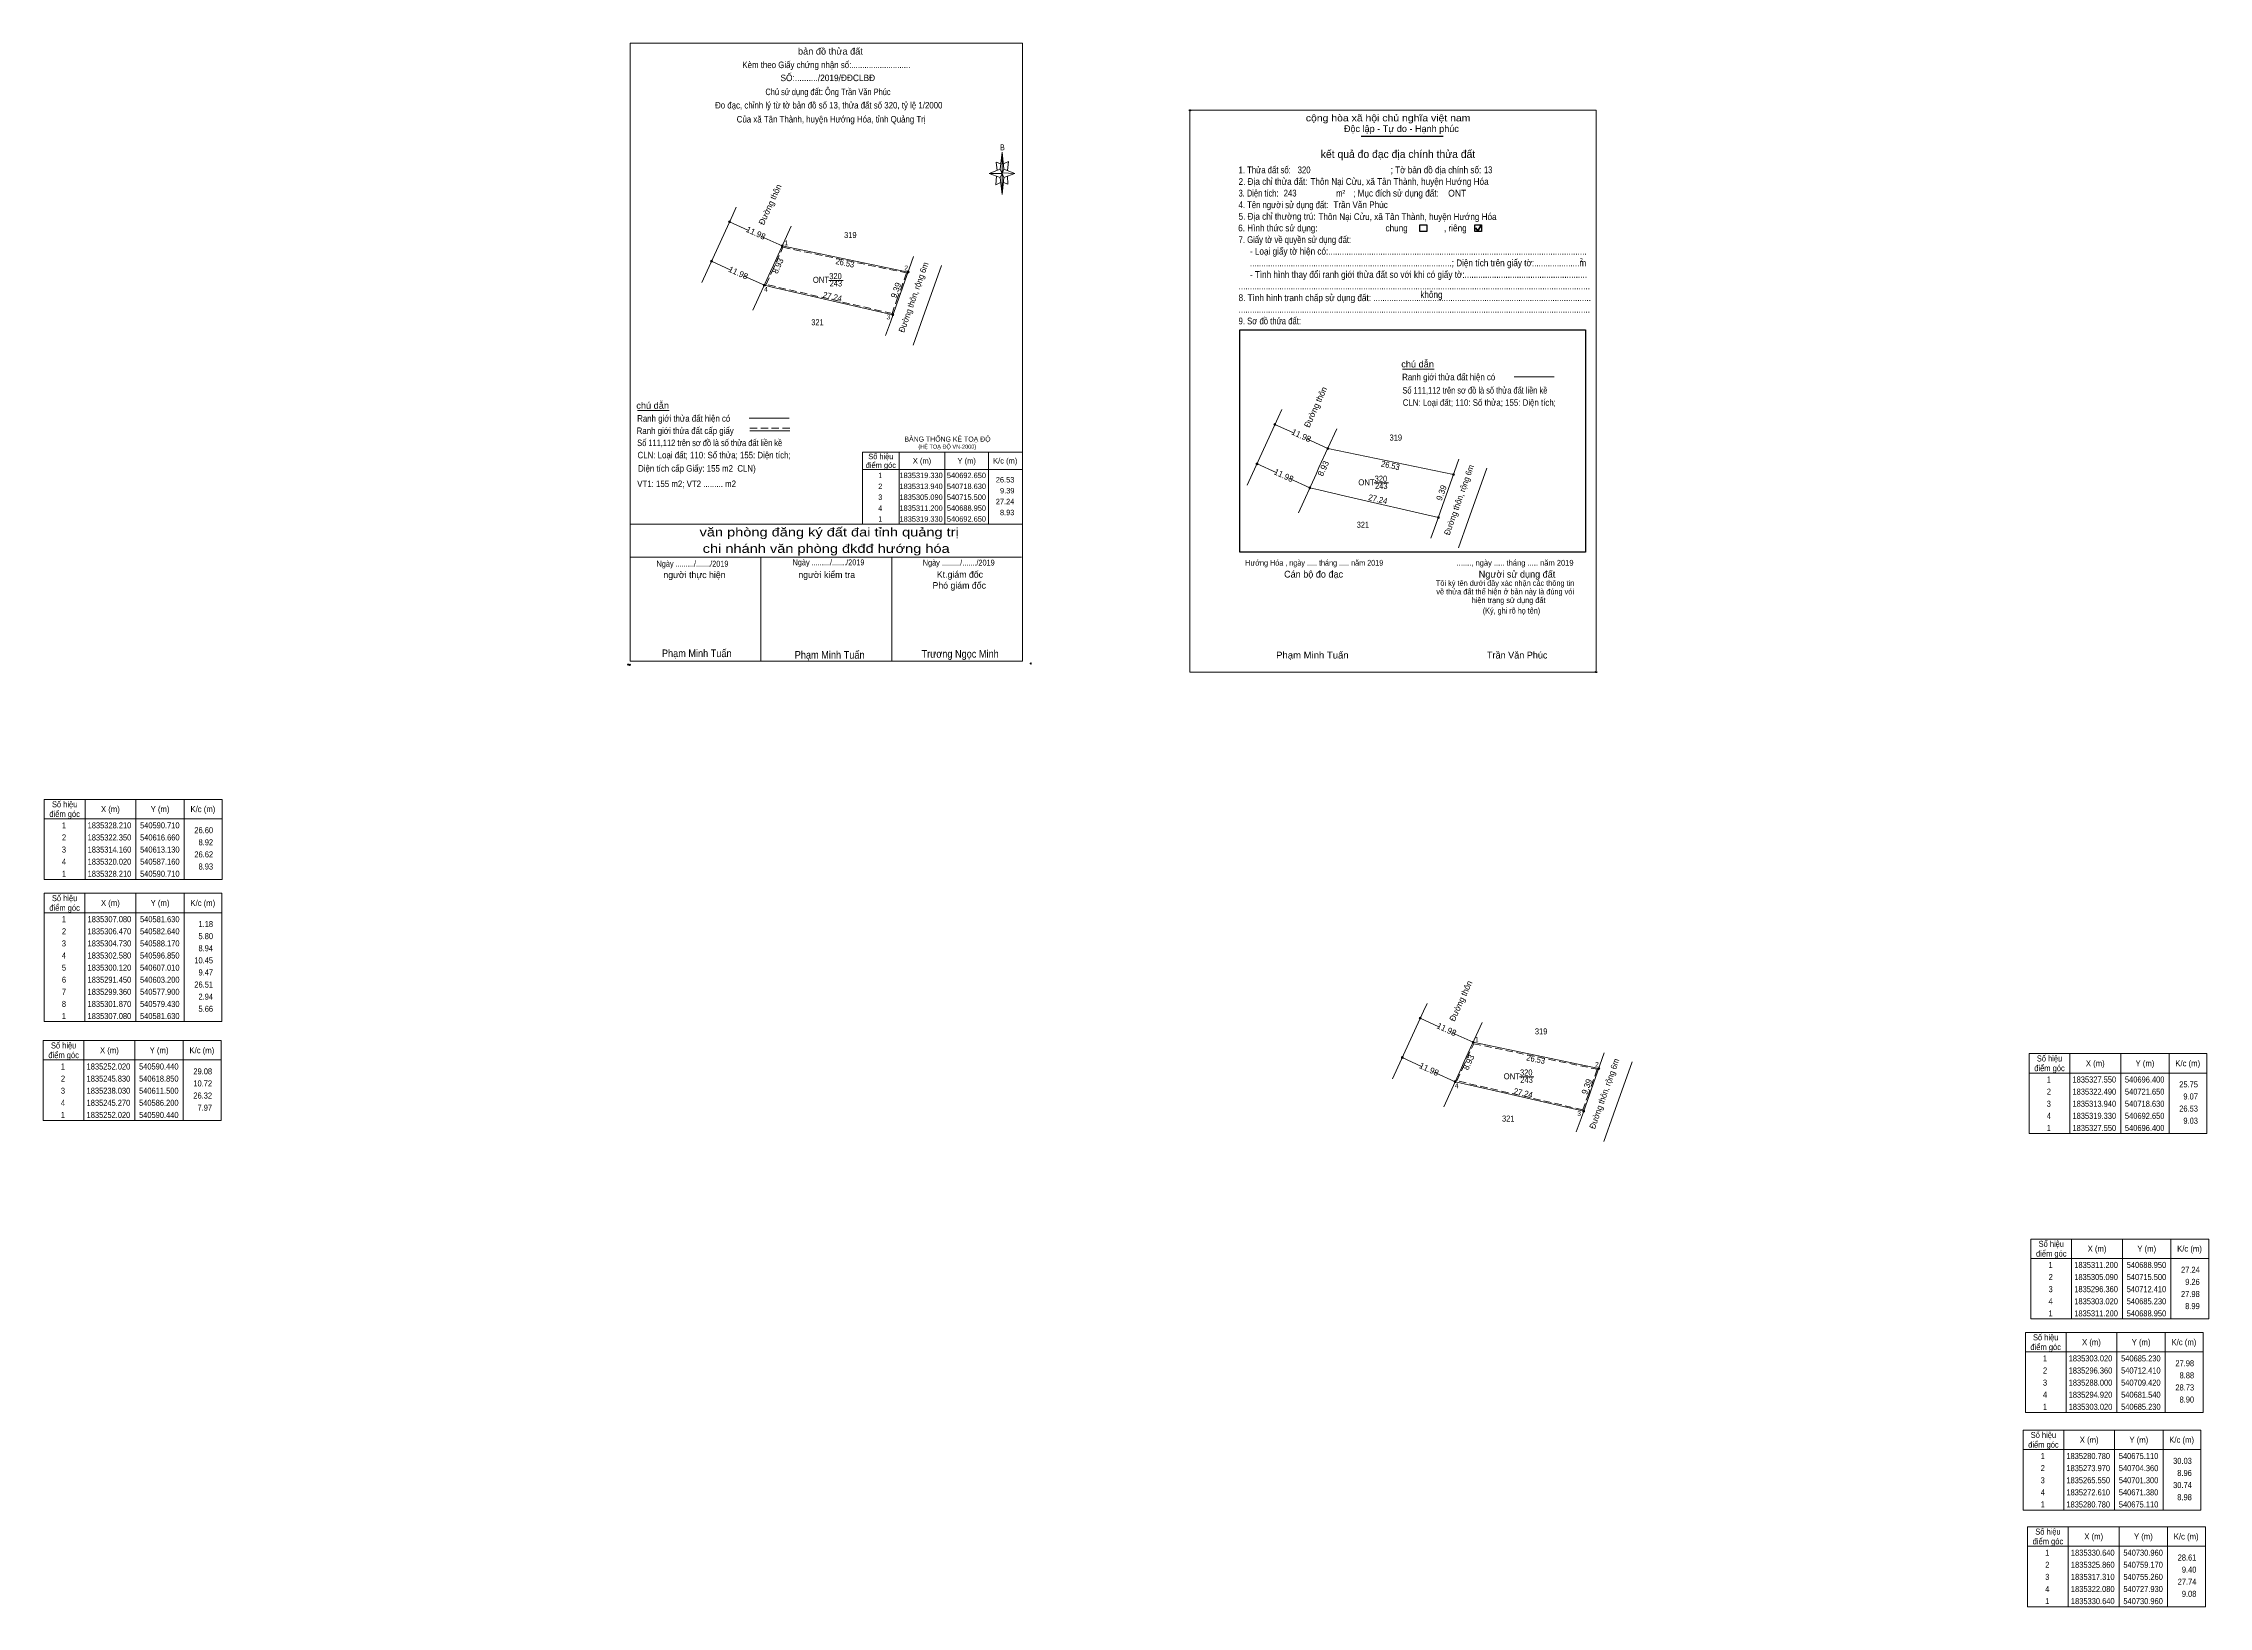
# Model space of a CAD drawing. Header units: metres. Extents: x 540397 to 540845, y 1835203 to 1835526.
import ezdxf
from ezdxf.enums import TextEntityAlignment as Align

# ---------------------------------------------------------------- set-up
doc = ezdxf.new("R2010")
doc.units = ezdxf.units.M
doc.header["$LTSCALE"] = 0.5
doc.header["$PDMODE"] = 32
doc.header["$PDSIZE"] = 0.25
doc.linetypes.add('MEDIUM_DASHED', pattern=[4.5, 3, -1.5])
for name, color, linetype, lineweight in [('1', 7, 'MEDIUM_DASHED', 13), ('10', 7, 'Continuous', 13), ('17', 7, 'Continuous', 13), ('5', 7, 'Continuous', 13), ('54', 7, 'Continuous', 13), ('6', 7, 'Continuous', 13), ('63', 7, 'Continuous', 13), ('7', 7, 'Continuous', 25)]:
    doc.layers.add(name, color=color, linetype=linetype, lineweight=lineweight)

msp = doc.modelspace()

# ---------------------------------------------------------------- hatches: boundary and pattern name
at = {"layer": '54'}
for points in [[(540539.3, 1835488.75, 1), (540538.9, 1835488.75, 1)], [(540535.6, 1835480.63, 1), (540535.2, 1835480.63, 1)], [(540550.2, 1835483.79, 1), (540549.8, 1835483.79, 1)], [(540576.18, 1835478.4, 1), (540575.78, 1835478.4, 1)], [(540546.5, 1835475.66, 1), (540546.1, 1835475.66, 1)], [(540573.05, 1835469.55, 1), (540572.65, 1835469.55, 1)], [(540651.94, 1835446.92, 1), (540651.54, 1835446.92, 1)], [(540662.84, 1835441.96, 1), (540662.44, 1835441.96, 1)], [(540648.24, 1835438.8, 1), (540647.84, 1835438.8, 1)], [(540688.82, 1835436.57, 1), (540688.42, 1835436.57, 1)], [(540659.14, 1835433.83, 1), (540658.74, 1835433.83, 1)], [(540685.69, 1835427.72, 1), (540685.29, 1835427.72, 1)], [(540681.95, 1835324.29, 1), (540681.55, 1835324.29, 1)], [(540678.25, 1835316.17, 1), (540677.85, 1835316.17, 1)], [(540692.85, 1835319.33, 1), (540692.45, 1835319.33, 1)], [(540689.15, 1835311.2, 1), (540688.75, 1835311.2, 1)], [(540718.83, 1835313.94, 1), (540718.43, 1835313.94, 1)], [(540715.7, 1835305.09, 1), (540715.3, 1835305.09, 1)]]:
    msp.add_hatch(color=256, dxfattribs=at).paths.add_polyline_path(points)
at = {"layer": '63'}
for points in [[(540550.2, 1835483.79, 1), (540549.8, 1835483.79, 1)], [(540576.18, 1835478.4, 1), (540575.78, 1835478.4, 1)], [(540546.5, 1835475.66, 1), (540546.1, 1835475.66, 1)], [(540573.05, 1835469.55, 1), (540572.65, 1835469.55, 1)], [(540662.84, 1835441.96, 1), (540662.44, 1835441.96, 1)], [(540688.82, 1835436.57, 1), (540688.42, 1835436.57, 1)], [(540659.14, 1835433.83, 1), (540658.74, 1835433.83, 1)], [(540685.69, 1835427.72, 1), (540685.29, 1835427.72, 1)], [(540692.85, 1835319.33, 1), (540692.45, 1835319.33, 1)], [(540689.15, 1835311.2, 1), (540688.75, 1835311.2, 1)], [(540718.83, 1835313.94, 1), (540718.43, 1835313.94, 1)], [(540715.7, 1835305.09, 1), (540715.3, 1835305.09, 1)]]:
    msp.add_hatch(color=256, dxfattribs=at).paths.add_polyline_path(points)

# ---------------------------------------------------------------- linework, layer by layer
at = {"layer": '1'}
for points in [[(540547.82, 1835478.4), (540550.14, 1835483.5), (540575.65, 1835478.21), (540573.89, 1835473.25)], [(540573.89, 1835473.25), (540572.69, 1835469.84), (540546.65, 1835475.84), (540547.82, 1835478.4)], [(540690.47, 1835313.94), (540692.79, 1835319.04), (540718.3, 1835313.75), (540716.54, 1835308.79)], [(540716.54, 1835308.79), (540715.34, 1835305.38), (540689.3, 1835311.38), (540690.47, 1835313.94)]]:
    msp.add_lwpolyline(points, dxfattribs=at)
at = {"layer": '10'}
for p, q in [((540533.39, 1835476.22), (540539.76, 1835490.19)), ((540539.76, 1835490.19), (540540.5, 1835491.81)), ((540551.86, 1835487.87), (540548.2, 1835479.83)), ((540550, 1835483.79), (540575.98, 1835478.4)), ((540577.11, 1835481.6), (540574.41, 1835473.97)), ((540547.6, 1835478.5), (540543.95, 1835470.49)), ((540548.2, 1835479.83), (540547.6, 1835478.5)), ((540579.02, 1835468.95), (540582.86, 1835479.74)), ((540546.3, 1835475.66), (540548.2, 1835475.23)), ((540548.2, 1835475.23), (540553.66, 1835473.97)), ((540553.66, 1835473.97), (540572.85, 1835469.55)), ((540574.13, 1835473.18), (540572.32, 1835468.06)), ((540574.41, 1835473.97), (540574.13, 1835473.18)), ((540572.32, 1835468.06), (540571.33, 1835465.27)), ((540577, 1835463.28), (540579.02, 1835468.95)), ((540652.4, 1835448.36), (540653.14, 1835449.98)), ((540646.03, 1835434.39), (540652.4, 1835448.36)), ((540664.5, 1835446.04), (540660.84, 1835438)), ((540662.64, 1835441.96), (540688.62, 1835436.57)), ((540660.24, 1835436.67), (540656.59, 1835428.66)), ((540660.84, 1835438), (540660.24, 1835436.67)), ((540689.75, 1835439.77), (540687.05, 1835432.14)), ((540691.66, 1835427.12), (540695.5, 1835437.91)), ((540658.94, 1835433.83), (540660.84, 1835433.4)), ((540660.84, 1835433.4), (540666.3, 1835432.14)), ((540666.3, 1835432.14), (540685.49, 1835427.72)), ((540684.96, 1835426.23), (540683.97, 1835423.44)), ((540689.64, 1835421.45), (540691.66, 1835427.12)), ((540676.04, 1835311.76), (540682.41, 1835325.73)), ((540682.41, 1835325.73), (540683.15, 1835327.35)), ((540694.51, 1835323.41), (540690.85, 1835315.37)), ((540690.85, 1835315.37), (540690.25, 1835314.04)), ((540692.65, 1835319.33), (540718.63, 1835313.94)), ((540719.76, 1835317.14), (540717.06, 1835309.51)), ((540690.25, 1835314.04), (540686.6, 1835306.03)), ((540688.95, 1835311.2), (540690.85, 1835310.77)), ((540721.67, 1835304.49), (540725.51, 1835315.28)), ((540690.85, 1835310.77), (540696.31, 1835309.51)), ((540696.31, 1835309.51), (540715.5, 1835305.09)), ((540716.78, 1835308.72), (540714.97, 1835303.6)), ((540717.06, 1835309.51), (540716.78, 1835308.72)), ((540714.97, 1835303.6), (540713.98, 1835300.81)), ((540719.65, 1835298.82), (540721.67, 1835304.49))]:
    msp.add_line(p, q, dxfattribs=at)
msp.add_lwpolyline([(540687.05, 1835432.14), (540686.77, 1835431.35), (540684.96, 1835426.23)], dxfattribs=at)
at = {"layer": '17'}
for p, q in [((540678.11, 1835458.33), (540684.63, 1835458.33)), ((540520.14, 1835449.78), (540526.66, 1835449.78))]:
    msp.add_line(p, q, dxfattribs=at)
at = {"layer": '5'}
for p, q in [((540594.98, 1835497.95), (540592.73, 1835498.76)), ((540594.98, 1835499.66), (540595.43, 1835503.17)), ((540595.79, 1835499.66), (540598.04, 1835498.76)), ((540595.79, 1835497.95), (540595.43, 1835494.44)), ((540596.6, 1835496.51), (540595.7, 1835496.87)), ((540596.51, 1835498.22), (540596.6, 1835496.51)), ((540518.6, 1835426.36), (540599.6, 1835426.36)), ((540518.6, 1835419.52), (540599.42, 1835419.52)), ((540518.6, 1835419.52), (540599.42, 1835419.52)), ((540518.6, 1835419.52), (540599.42, 1835419.52)), ((540545.6, 1835398.01), (540545.6, 1835419.52)), ((540572.6, 1835398.01), (540572.6, 1835419.52))]:
    msp.add_line(p, q, dxfattribs=at)
for points in [[(540518.6, 1835525.63), (540599.6, 1835525.63), (540599.6, 1835398.01), (540518.6, 1835398.01)], [(540595.43, 1835498.76), (540592.73, 1835498.76), (540594.98, 1835499.66), (540595.79, 1835497.95), (540598.04, 1835498.76), (540595.43, 1835498.85)], [(540595.43, 1835498.76), (540595.43, 1835494.44), (540594.98, 1835497.95)], [(540595.43, 1835503.17), (540595.79, 1835499.66), (540595.43, 1835498.76)]]:
    msp.add_lwpolyline(points, close=True, dxfattribs=at)
for points in [[(540595.43, 1835498.76), (540594.98, 1835499.66), (540592.73, 1835498.76)], [(540595.16, 1835500.74), (540594.17, 1835501.1), (540594.35, 1835499.39)], [(540595.43, 1835498.76), (540595.79, 1835497.95), (540598.04, 1835498.76)], [(540595.7, 1835500.74), (540596.69, 1835501.19), (540596.51, 1835499.39)], [(540594.26, 1835498.22), (540594.08, 1835496.42), (540595.07, 1835496.87)], [(540599.6, 1835398.01), (540518.6, 1835398.01), (540518.6, 1835419.52)]]:
    msp.add_lwpolyline(points, dxfattribs=at)
for p in [(540518.17, 1835397.32), (540518.53, 1835397.26)]:
    msp.add_point(p, dxfattribs=at)
at = {"layer": '54'}
for p, q in [((540539.1, 1835488.75), (540542.92, 1835487.01)), ((540545.67, 1835485.76), (540550, 1835483.79)), ((540535.4, 1835480.63), (540539.38, 1835478.81)), ((540542.1, 1835477.57), (540546.3, 1835475.66)), ((540651.74, 1835446.92), (540655.56, 1835445.18)), ((540658.31, 1835443.93), (540662.64, 1835441.96)), ((540648.04, 1835438.8), (540652.02, 1835436.98)), ((540654.74, 1835435.74), (540658.94, 1835433.83)), ((540681.75, 1835324.29), (540685.57, 1835322.55)), ((540688.32, 1835321.3), (540692.65, 1835319.33)), ((540678.05, 1835316.17), (540682.03, 1835314.35)), ((540684.75, 1835313.11), (540688.95, 1835311.2))]:
    msp.add_line(p, q, dxfattribs=at)
for centre in [(540539.1, 1835488.75), (540535.4, 1835480.63), (540550, 1835483.79), (540575.98, 1835478.4), (540546.3, 1835475.66), (540572.85, 1835469.55), (540651.74, 1835446.92), (540662.64, 1835441.96), (540648.04, 1835438.8), (540688.62, 1835436.57), (540658.94, 1835433.83), (540685.49, 1835427.72), (540681.75, 1835324.29), (540678.05, 1835316.17), (540692.65, 1835319.33), (540688.95, 1835311.2), (540718.63, 1835313.94), (540715.5, 1835305.09)]:
    msp.add_circle(centre, 0.2, dxfattribs=at)
at = {"layer": '6'}
for p, q in [((540701.15, 1835456.77), (540709.38, 1835456.77)), ((540543.18, 1835448.22), (540551.41, 1835448.22)), ((540543.31, 1835445.58), (540551.54, 1835445.58))]:
    msp.add_line(p, q, dxfattribs=at)
at = {"layer": '6', "linetype": 'MEDIUM_DASHED'}
msp.add_line((540543.31, 1835446.14), (540551.59, 1835446.14), dxfattribs=at)
at = {"layer": '6'}
msp.add_point((540601.3, 1835397.56), dxfattribs=at)
at = {"layer": '63'}
for p, q in [((540559.61, 1835476.68), (540562.58, 1835476.68)), ((540574.13, 1835441.21), (540574.13, 1835426.36)), ((540583.58, 1835441.21), (540583.58, 1835426.36)), ((540592.58, 1835441.21), (540592.58, 1835426.36)), ((540566.57, 1835437.61), (540599.6, 1835437.61)), ((540672.25, 1835434.85), (540675.22, 1835434.85)), ((540406.01, 1835369.48), (540406.01, 1835352.98)), ((540416.51, 1835369.48), (540416.51, 1835352.98)), ((540426.51, 1835369.48), (540426.51, 1835352.98)), ((540397.61, 1835365.48), (540434.31, 1835365.48)), ((540406, 1835350.1), (540406, 1835323.6)), ((540416.5, 1835350.1), (540416.5, 1835323.6)), ((540426.5, 1835350.1), (540426.5, 1835323.6)), ((540397.6, 1835346.1), (540434.3, 1835346.1)), ((540397.4, 1835315.68), (540434.1, 1835315.68)), ((540405.8, 1835319.68), (540405.8, 1835303.18)), ((540416.3, 1835319.68), (540416.3, 1835303.18)), ((540426.3, 1835319.68), (540426.3, 1835303.18)), ((540815.9, 1835316.99), (540815.9, 1835300.49)), ((540826.4, 1835316.99), (540826.4, 1835300.49)), ((540836.4, 1835316.99), (540836.4, 1835300.49)), ((540702.26, 1835312.22), (540705.23, 1835312.22)), ((540807.5, 1835312.99), (540844.2, 1835312.99)), ((540816.27, 1835278.7), (540816.27, 1835262.2)), ((540826.77, 1835278.7), (540826.77, 1835262.2)), ((540836.77, 1835278.7), (540836.77, 1835262.2)), ((540807.87, 1835274.7), (540844.57, 1835274.7)), ((540815.11, 1835259.4), (540815.11, 1835242.9)), ((540825.61, 1835259.4), (540825.61, 1835242.9)), ((540835.61, 1835259.4), (540835.61, 1835242.9)), ((540806.71, 1835255.4), (540843.41, 1835255.4)), ((540806.24, 1835235.24), (540842.94, 1835235.24)), ((540814.64, 1835239.24), (540814.64, 1835222.74)), ((540825.14, 1835239.24), (540825.14, 1835222.74)), ((540835.14, 1835239.24), (540835.14, 1835222.74)), ((540815.58, 1835219.28), (540815.58, 1835202.78)), ((540826.08, 1835219.28), (540826.08, 1835202.78)), ((540836.08, 1835219.28), (540836.08, 1835202.78)), ((540807.18, 1835215.28), (540843.88, 1835215.28))]:
    msp.add_line(p, q, dxfattribs=at)
for points in [[(540566.57, 1835441.21), (540599.6, 1835441.21), (540599.6, 1835426.36), (540566.57, 1835426.36)], [(540397.61, 1835369.48), (540434.31, 1835369.48), (540434.31, 1835352.98), (540397.61, 1835352.98)], [(540397.6, 1835350.1), (540434.3, 1835350.1), (540434.3, 1835323.6), (540397.6, 1835323.6)], [(540397.4, 1835319.68), (540434.1, 1835319.68), (540434.1, 1835303.18), (540397.4, 1835303.18)], [(540807.5, 1835316.99), (540844.2, 1835316.99), (540844.2, 1835300.49), (540807.5, 1835300.49)], [(540807.87, 1835278.7), (540844.57, 1835278.7), (540844.57, 1835262.2), (540807.87, 1835262.2)], [(540806.71, 1835259.4), (540843.41, 1835259.4), (540843.41, 1835242.9), (540806.71, 1835242.9)], [(540806.24, 1835239.24), (540842.94, 1835239.24), (540842.94, 1835222.74), (540806.24, 1835222.74)], [(540807.18, 1835219.28), (540843.88, 1835219.28), (540843.88, 1835202.78), (540807.18, 1835202.78)]]:
    msp.add_lwpolyline(points, close=True, dxfattribs=at)
for centre in [(540550, 1835483.79), (540575.98, 1835478.4), (540546.3, 1835475.66), (540572.85, 1835469.55), (540662.64, 1835441.96), (540688.62, 1835436.57), (540658.94, 1835433.83), (540685.49, 1835427.72), (540692.65, 1835319.33), (540688.95, 1835311.2), (540718.63, 1835313.94), (540715.5, 1835305.09)]:
    msp.add_circle(centre, 0.2, dxfattribs=at)
at = {"layer": '7'}
for p, q in [((540669.52, 1835506.48), (540686.48, 1835506.48)), ((540644.48, 1835466.48), (540715.88, 1835466.48)), ((540715.88, 1835466.48), (540715.88, 1835420.52))]:
    msp.add_line(p, q, dxfattribs=at)
at = {"layer": '7', "lineweight": 35}
for p, q in [((540693.18, 1835487.52), (540693.65, 1835486.9)), ((540693.65, 1835486.9), (540694.23, 1835487.94))]:
    msp.add_line(p, q, dxfattribs=at)
at = {"layer": '7', "lineweight": 13}
msp.add_lwpolyline([(540634.2, 1835511.8), (540718.07, 1835511.8), (540718.07, 1835395.8), (540634.2, 1835395.8)], close=True, dxfattribs=at)
at = {"layer": '7'}
for points in [[(540681.66, 1835488.14), (540683.1, 1835488.14), (540683.1, 1835486.79), (540681.66, 1835486.79)], [(540692.99, 1835488.14), (540694.43, 1835488.14), (540694.43, 1835486.79), (540692.99, 1835486.79)]]:
    msp.add_lwpolyline(points, close=True, dxfattribs=at)
msp.add_lwpolyline([(540715.88, 1835420.52), (540644.48, 1835420.52), (540644.48, 1835466.48)], dxfattribs=at)
for p in [(540634.2, 1835511.8), (540718.06, 1835395.8)]:
    msp.add_point(p, dxfattribs=at)

# ---------------------------------------------------------------- texts
at = {"layer": '1'}
for s, width, p in [('319', 0.85, (540564.06, 1835485.42)), ('ONT', 0.95, (540558, 1835476.16)), ('320', 0.85, (540560.99, 1835476.93)), ('243', 0.85, (540561.065, 1835475.42)), ('321', 0.8, (540557.27, 1835467.41)), ('319', 0.85, (540676.7, 1835443.59)), ('320', 0.85, (540673.63, 1835435.1)), ('ONT', 0.95, (540670.64, 1835434.33)), ('243', 0.85, (540673.705, 1835433.59)), ('321', 0.8, (540669.91, 1835425.58)), ('319', 0.85, (540706.71, 1835320.96)), ('ONT', 0.95, (540700.65, 1835311.7)), ('320', 0.85, (540703.64, 1835312.47)), ('243', 0.85, (540703.715, 1835310.96)), ('321', 0.8, (540699.92, 1835302.95))]:
    msp.add_text(s, height=1.25, dxfattribs=dict(at, width=width)).set_placement(p, align=Align.CENTER)
for s, height, width, p in [('BẢNG THỐNG KÊ TOẠ ĐỘ ', 1.035, 0.95, (540575.23, 1835443.38)), ('(HỆ TOẠ ĐỘ VN-2000)', 0.837, 0.9, (540578.11, 1835441.92)), ('Hướng Hóa , ngày ..... tháng ..... năm 2019', 1.2, 0.9, (540645.6, 1835417.75)), ('Phạm Minh Tuấn', 1.4, 1.05, (540651.99, 1835398.59))]:
    msp.add_text(s, height=height, dxfattribs=dict(at, width=width)).set_placement(p)
msp.add_text('Trần Văn Phúc', height=1.4, dxfattribs=at).set_placement((540695.53, 1835398.59))
at = {"layer": '5'}
for s, height, width, p in [('Kèm theo Giấy chứng nhận số:...........................', 1.35, 0.9, (540559.105, 1835520.51)), ('bản đồ thửa đất', 1.35, 1.05, (540559.945, 1835523.31)), ('Chủ sử dụng đất: Ông Trần Văn Phúc', 1.35, 0.85, (540559.445, 1835514.93)), ('SỐ:........../2019/ĐĐCLBĐ', 1.35, 0.95, (540559.4, 1835517.82)), ('Đo đạc, chỉnh lý từ tờ bản đồ số 13, thửa đất số 320, tỷ lệ 1/2000 ', 1.35, 0.9, (540559.83, 1835512.17)), ('Của xã Tân Thành, huyện Hướng Hóa, tỉnh Quảng Trị', 1.35, 0.9, (540560.095, 1835509.28)), ('B', 1.24, 0.75, (540595.455, 1835503.53)), ('văn phòng đăng ký đất đai tỉnh quảng trị', 1.8, 1.25, (540559.685, 1835423.79)), ('Ngày ........./......./2019', 1.215, 0.9, (540531.465, 1835417.55)), ('chi nhánh văn phòng đkđđ hướng hóa', 1.8, 1.25, (540559.07, 1835420.4)), ('Ngày ........./......./2019', 1.215, 0.9, (540559.555, 1835417.83)), ('Ngày ........./......./2019', 1.215, 0.9, (540586.445, 1835417.78)), ('Phạm Minh Tuấn', 1.57, 0.9, (540532.345, 1835398.88)), ('Trương Ngọc Minh', 1.57, 0.9, (540586.735, 1835398.76)), ('Phạm Minh Tuấn', 1.575, 0.9, (540559.785, 1835398.55))]:
    msp.add_text(s, height=height, dxfattribs=dict(at, width=width)).set_placement(p, align=Align.CENTER)
for s, p in [('người thực hiện', (540531.87, 1835415.19)), ('người kiểm tra', (540559.185, 1835415.21)), ('Phó giám đốc', (540586.545, 1835413.01)), ('Kt.giám đốc', (540586.695, 1835415.26))]:
    msp.add_text(s, height=1.35, dxfattribs=at).set_placement(p, align=Align.CENTER)
at = {"layer": '54'}
for rotation, p in [(335.532, (540544.2961, 1835485.8917)), (335.489, (540540.6657, 1835477.6602)), (335.532, (540656.9361, 1835444.0617)), (335.489, (540653.3057, 1835435.8302)), (335.532, (540686.9461, 1835321.4317)), (335.489, (540683.3157, 1835313.2002))]:
    msp.add_text('11.98', height=1.25, rotation=rotation, dxfattribs=at).set_placement(p, align=Align.CENTER)
at = {"layer": '6'}
for s, height, width, p in [('ONT', 1.4, 0.95, (540687.51, 1835493.98)), ('Trần Văn Phúc', 1.4, 0.9, (540663.81, 1835491.6)), ('chú dẫn', 1.35, 1.05, (540677.83, 1835458.7)), ('Số 111,112 trên sơ đồ là số thửa đất liền kề', 1.35, 0.85, (540678.07, 1835453.3)), ('Ranh giới thửa đất hiện có ', 1.35, 0.9, (540678.01, 1835456.04)), ('chú dẫn', 1.35, 1.05, (540519.86, 1835450.15)), ('CLN: Loại đất; 110: Số thửa; 155: Diện tích;', 1.35, 0.9, (540678.14, 1835450.77)), ('Ranh giới thửa đất cấp giấy', 1.35, 0.9, (540519.94, 1835444.95)), ('Ranh giới thửa đất hiện có ', 1.35, 0.9, (540520.04, 1835447.49)), ('Số 111,112 trên sơ đồ là số thửa đất liền kề', 1.35, 0.85, (540520.05, 1835442.45)), ('CLN: Loại đất; 110: Số thửa; 155: Diện tích;', 1.35, 0.9, (540520.12, 1835439.92)), ('Diện tích cấp Giấy: 155 m2  CLN)', 1.35, 0.9, (540520.23, 1835437.17)), ('VT1: 155 m2; VT2 ......... m2', 1.35, 0.9, (540520.05, 1835433.99))]:
    msp.add_text(s, height=height, dxfattribs=dict(at, width=width)).set_placement(p)
at = {"layer": '63'}
for s, rotation, p in [('Đường thôn', 65.53, (540548.0531, 1835492.0761)), ('8.93', 65.53, (540549.6554, 1835479.4061)), ('9.39', 70.523, (540574.0682, 1835474.4316)), ('Đường thôn', 65.53, (540660.6931, 1835450.2461)), ('8.93', 65.53, (540662.2954, 1835437.5761)), ('9.39', 70.523, (540686.7082, 1835432.6016)), ('Đường thôn', 65.53, (540690.7031, 1835327.6161)), ('8.93', 65.53, (540692.3054, 1835314.9461)), ('9.39', 70.523, (540716.7182, 1835309.9716))]:
    msp.add_text(s, height=1.25, rotation=rotation, dxfattribs=at).set_placement(p, align=Align.CENTER)
for s, height, width, p in [(' 1', 1, 0.9, (540551.19, 1835483.91)), (' 2', 1, 0.9, (540575.97, 1835478.73)), (' 4', 1, 0.95, (540547, 1835474.31)), (' 3', 1, 0.95, (540572.29, 1835468.61)), ('26.53', 1.125, 0.85, (540597.93, 1835434.94)), ('9.39', 1.125, 0.85, (540597.95, 1835432.68)), ('27.24', 1.125, 0.85, (540597.93, 1835430.44)), ('8.93', 1.125, 0.85, (540597.94, 1835428.18)), ('26.60', 1.25, 0.85, (540432.46, 1835362.51)), ('8.92', 1.25, 0.85, (540432.46, 1835360.01)), ('26.62', 1.25, 0.85, (540432.46, 1835357.51)), ('8.93', 1.25, 0.85, (540432.46, 1835355.01)), ('1.18', 1.25, 0.85, (540432.45, 1835343.13)), ('5.80', 1.25, 0.85, (540432.45, 1835340.63)), ('8.94', 1.25, 0.85, (540432.45, 1835338.13)), ('10.45', 1.25, 0.85, (540432.45, 1835335.63)), ('9.47', 1.25, 0.85, (540432.45, 1835333.13)), ('26.51', 1.25, 0.85, (540432.45, 1835330.63)), ('2.94', 1.25, 0.85, (540432.45, 1835328.13)), ('5.66', 1.25, 0.85, (540432.45, 1835325.63)), (' 1', 1, 0.9, (540693.84, 1835319.45)), ('29.08', 1.25, 0.85, (540432.25, 1835312.71)), ('10.72', 1.25, 0.85, (540432.25, 1835310.21)), (' 2', 1, 0.9, (540718.62, 1835314.27)), ('25.75', 1.25, 0.85, (540842.35, 1835310.02)), ('26.32', 1.25, 0.85, (540432.25, 1835307.71)), ('7.97', 1.25, 0.85, (540432.25, 1835305.21)), (' 4', 1, 0.95, (540689.65, 1835309.85)), ('9.07', 1.25, 0.85, (540842.35, 1835307.52)), (' 3', 1, 0.95, (540714.94, 1835304.15)), ('26.53', 1.25, 0.85, (540842.35, 1835305.02)), ('9.03', 1.25, 0.85, (540842.35, 1835302.52)), ('27.24', 1.25, 0.85, (540842.72, 1835271.73)), ('27.98', 1.25, 0.85, (540842.72, 1835266.73)), ('9.26', 1.25, 0.85, (540842.72, 1835269.23)), ('8.99', 1.25, 0.85, (540842.72, 1835264.23)), ('27.98', 1.25, 0.85, (540841.56, 1835252.43)), ('28.73', 1.25, 0.85, (540841.56, 1835247.43)), ('8.88', 1.25, 0.85, (540841.56, 1835249.93)), ('8.90', 1.25, 0.85, (540841.56, 1835244.93)), ('30.03', 1.25, 0.85, (540841.09, 1835232.27)), ('8.96', 1.25, 0.85, (540841.09, 1835229.77)), ('30.74', 1.25, 0.85, (540841.09, 1835227.27)), ('8.98', 1.25, 0.85, (540841.09, 1835224.77)), ('28.61', 1.25, 0.85, (540842.03, 1835212.31)), ('27.74', 1.25, 0.85, (540842.03, 1835207.31)), ('9.40', 1.25, 0.85, (540842.03, 1835209.81)), ('9.08', 1.25, 0.85, (540842.03, 1835204.81))]:
    msp.add_text(s, height=height, dxfattribs=dict(at, width=width)).set_placement(p, align=Align.RIGHT)
for s, rotation, width, p in [('26.53', 348.279, 0.9, (540562.828, 1835479.6824)), ('Đường thôn, rộng 6m', 70.523, 0.95, (540577.6962, 1835472.9716)), ('27.24', 347.04, 0.95, (540560.2298, 1835472.7005)), ('26.53', 348.279, 0.9, (540675.468, 1835437.8524)), ('Đường thôn, rộng 6m', 70.523, 0.95, (540690.3362, 1835431.1416)), ('27.24', 347.04, 0.95, (540672.8698, 1835430.8705)), ('26.53', 348.279, 0.9, (540705.478, 1835315.2224)), ('Đường thôn, rộng 6m', 70.523, 0.95, (540720.3462, 1835308.5116)), ('27.24', 347.04, 0.95, (540702.8798, 1835308.2405))]:
    msp.add_text(s, height=1.25, rotation=rotation, dxfattribs=dict(at, width=width)).set_placement(p, align=Align.CENTER)
for s, height, width, p in [('Số hiệu', 1.125, 0.85, (540570.35, 1835439.75)), ('điểm góc', 1.125, 0.9, (540570.355, 1835437.95)), (' 1', 1.125, 0.75, (540570.035, 1835435.84)), ('1835319.330', 1.125, 0.85, (540578.67, 1835435.84)), ('X (m)', 1.125, 0.95, (540578.855, 1835438.85)), ('540692.650', 1.125, 0.85, (540588.035, 1835435.84)), ('Y (m)', 1.125, 0.95, (540588.085, 1835438.85)), ('K/c (m)', 1.125, 0.95, (540596.04, 1835438.85)), (' 3', 1.125, 0.8, (540570.025, 1835431.34)), (' 2', 1.125, 0.85, (540570.035, 1835433.58)), ('1835313.940', 1.125, 0.85, (540578.67, 1835433.58)), ('1835305.090', 1.125, 0.85, (540578.67, 1835431.34)), ('540718.630', 1.125, 0.85, (540588.035, 1835433.58)), ('540715.500', 1.125, 0.85, (540588.035, 1835431.34)), (' 4', 1.125, 0.85, (540570.035, 1835429.08)), (' 1', 1.125, 0.75, (540570.035, 1835426.84)), ('1835311.200', 1.125, 0.85, (540578.67, 1835429.08)), ('1835319.330', 1.125, 0.85, (540578.67, 1835426.84)), ('540688.950', 1.125, 0.85, (540588.035, 1835429.08)), ('540692.650', 1.125, 0.85, (540588.035, 1835426.84)), ('Số hiệu', 1.25, 0.85, (540401.81, 1835367.86)), ('điểm góc', 1.25, 0.9, (540401.81, 1835365.86)), (' 1', 1.25, 0.75, (540401.46, 1835363.51)), ('1835328.210', 1.25, 0.85, (540411.06, 1835363.51)), ('X (m)', 1.25, 0.95, (540411.26, 1835366.86)), ('540590.710', 1.25, 0.85, (540421.46, 1835363.51)), ('Y (m)', 1.25, 0.95, (540421.515, 1835366.86)), ('K/c (m)', 1.25, 0.95, (540430.355, 1835366.86)), (' 2', 1.25, 0.85, (540401.465, 1835361.01)), ('1835322.350', 1.25, 0.85, (540411.06, 1835361.01)), ('540616.660', 1.25, 0.85, (540421.46, 1835361.01)), (' 4', 1.25, 0.85, (540401.46, 1835356.01)), (' 3', 1.25, 0.8, (540401.455, 1835358.51)), ('1835314.160', 1.25, 0.85, (540411.06, 1835358.51)), ('1835320.020', 1.25, 0.85, (540411.06, 1835356.01)), ('540613.130', 1.25, 0.85, (540421.46, 1835358.51)), ('540587.160', 1.25, 0.85, (540421.46, 1835356.01)), (' 1', 1.25, 0.75, (540401.46, 1835353.51)), ('1835328.210', 1.25, 0.85, (540411.06, 1835353.51)), ('540590.710', 1.25, 0.85, (540421.46, 1835353.51)), ('điểm góc', 1.25, 0.9, (540401.8, 1835346.48)), ('Số hiệu', 1.25, 0.85, (540401.8, 1835348.48)), ('X (m)', 1.25, 0.95, (540411.25, 1835347.48)), ('Y (m)', 1.25, 0.95, (540421.505, 1835347.48)), ('K/c (m)', 1.25, 0.95, (540430.345, 1835347.48)), (' 2', 1.25, 0.85, (540401.455, 1835341.63)), (' 1', 1.25, 0.75, (540401.45, 1835344.13)), ('1835307.080', 1.25, 0.85, (540411.05, 1835344.13)), ('1835306.470', 1.25, 0.85, (540411.05, 1835341.63)), ('540581.630', 1.25, 0.85, (540421.45, 1835344.13)), ('540582.640', 1.25, 0.85, (540421.45, 1835341.63)), (' 4', 1.25, 0.85, (540401.45, 1835336.63)), (' 3', 1.25, 0.8, (540401.445, 1835339.13)), ('1835304.730', 1.25, 0.85, (540411.05, 1835339.13)), ('1835302.580', 1.25, 0.85, (540411.05, 1835336.63)), ('540588.170', 1.25, 0.85, (540421.45, 1835339.13)), ('540596.850', 1.25, 0.85, (540421.45, 1835336.63)), (' 5', 1.25, 0.8, (540401.455, 1835334.13)), ('1835300.120', 1.25, 0.85, (540411.05, 1835334.13)), ('540607.010', 1.25, 0.85, (540421.45, 1835334.13)), (' 6', 1.25, 0.85, (540401.455, 1835331.63)), (' 7', 1.25, 0.8, (540401.455, 1835329.13)), ('1835291.450', 1.25, 0.85, (540411.05, 1835331.63)), ('1835299.360', 1.25, 0.85, (540411.05, 1835329.13)), ('540603.200', 1.25, 0.85, (540421.45, 1835331.63)), ('540577.900', 1.25, 0.85, (540421.45, 1835329.13)), (' 8', 1.25, 0.8, (540401.455, 1835326.63)), (' 1', 1.25, 0.75, (540401.45, 1835324.13)), ('1835301.870', 1.25, 0.85, (540411.05, 1835326.63)), ('1835307.080', 1.25, 0.85, (540411.05, 1835324.13)), ('540579.430', 1.25, 0.85, (540421.45, 1835326.63)), ('540581.630', 1.25, 0.85, (540421.45, 1835324.13)), ('điểm góc', 1.25, 0.9, (540401.6, 1835316.06)), ('Số hiệu', 1.25, 0.85, (540401.6, 1835318.06)), ('X (m)', 1.25, 0.95, (540411.05, 1835317.06)), ('Y (m)', 1.25, 0.95, (540421.305, 1835317.06)), ('K/c (m)', 1.25, 0.95, (540430.145, 1835317.06)), ('Số hiệu', 1.25, 0.85, (540811.7, 1835315.37)), ('X (m)', 1.25, 0.95, (540821.15, 1835314.37)), ('Y (m)', 1.25, 0.95, (540831.405, 1835314.37)), ('K/c (m)', 1.25, 0.95, (540840.245, 1835314.37)), (' 2', 1.25, 0.85, (540401.255, 1835311.21)), (' 1', 1.25, 0.75, (540401.25, 1835313.71)), ('1835252.020', 1.25, 0.85, (540410.85, 1835313.71)), ('1835245.830', 1.25, 0.85, (540410.85, 1835311.21)), ('540590.440', 1.25, 0.85, (540421.25, 1835313.71)), ('540618.850', 1.25, 0.85, (540421.25, 1835311.21)), ('điểm góc', 1.25, 0.9, (540811.7, 1835313.37)), (' 1', 1.25, 0.75, (540811.35, 1835311.02)), ('1835327.550', 1.25, 0.85, (540820.95, 1835311.02)), ('540696.400', 1.25, 0.85, (540831.35, 1835311.02)), (' 4', 1.25, 0.85, (540401.25, 1835306.21)), (' 3', 1.25, 0.8, (540401.245, 1835308.71)), ('1835238.030', 1.25, 0.85, (540410.85, 1835308.71)), ('1835245.270', 1.25, 0.85, (540410.85, 1835306.21)), ('540611.500', 1.25, 0.85, (540421.25, 1835308.71)), ('540586.200', 1.25, 0.85, (540421.25, 1835306.21)), (' 3', 1.25, 0.8, (540811.345, 1835306.02)), (' 2', 1.25, 0.85, (540811.355, 1835308.52)), ('1835322.490', 1.25, 0.85, (540820.95, 1835308.52)), ('1835313.940', 1.25, 0.85, (540820.95, 1835306.02)), ('540721.650', 1.25, 0.85, (540831.35, 1835308.52)), ('540718.630', 1.25, 0.85, (540831.35, 1835306.02)), (' 1', 1.25, 0.75, (540401.25, 1835303.71)), ('1835252.020', 1.25, 0.85, (540410.85, 1835303.71)), ('540590.440', 1.25, 0.85, (540421.25, 1835303.71)), (' 4', 1.25, 0.85, (540811.35, 1835303.52)), (' 1', 1.25, 0.75, (540811.35, 1835301.02)), ('1835319.330', 1.25, 0.85, (540820.95, 1835303.52)), ('1835327.550', 1.25, 0.85, (540820.95, 1835301.02)), ('540692.650', 1.25, 0.85, (540831.35, 1835303.52)), ('540696.400', 1.25, 0.85, (540831.35, 1835301.02)), ('điểm góc', 1.25, 0.9, (540812.07, 1835275.08)), ('Số hiệu', 1.25, 0.85, (540812.07, 1835277.08)), ('X (m)', 1.25, 0.95, (540821.52, 1835276.08)), ('Y (m)', 1.25, 0.95, (540831.775, 1835276.08)), ('K/c (m)', 1.25, 0.95, (540840.615, 1835276.08)), (' 2', 1.25, 0.85, (540811.725, 1835270.23)), (' 1', 1.25, 0.75, (540811.72, 1835272.73)), ('1835311.200', 1.25, 0.85, (540821.32, 1835272.73)), ('1835305.090', 1.25, 0.85, (540821.32, 1835270.23)), ('540688.950', 1.25, 0.85, (540831.72, 1835272.73)), ('540715.500', 1.25, 0.85, (540831.72, 1835270.23)), (' 4', 1.25, 0.85, (540811.72, 1835265.23)), (' 3', 1.25, 0.8, (540811.715, 1835267.73)), ('1835296.360', 1.25, 0.85, (540821.32, 1835267.73)), ('1835303.020', 1.25, 0.85, (540821.32, 1835265.23)), ('540712.410', 1.25, 0.85, (540831.72, 1835267.73)), ('540685.230', 1.25, 0.85, (540831.72, 1835265.23)), (' 1', 1.25, 0.75, (540811.72, 1835262.73)), ('1835311.200', 1.25, 0.85, (540821.32, 1835262.73)), ('540688.950', 1.25, 0.85, (540831.72, 1835262.73)), ('điểm góc', 1.25, 0.9, (540810.91, 1835255.78)), ('Số hiệu', 1.25, 0.85, (540810.91, 1835257.78)), ('X (m)', 1.25, 0.95, (540820.36, 1835256.78)), ('Y (m)', 1.25, 0.95, (540830.615, 1835256.78)), ('K/c (m)', 1.25, 0.95, (540839.455, 1835256.78)), (' 1', 1.25, 0.75, (540810.56, 1835253.43)), ('1835303.020', 1.25, 0.85, (540820.16, 1835253.43)), ('540685.230', 1.25, 0.85, (540830.56, 1835253.43)), (' 3', 1.25, 0.8, (540810.555, 1835248.43)), (' 2', 1.25, 0.85, (540810.565, 1835250.93)), ('1835296.360', 1.25, 0.85, (540820.16, 1835250.93)), ('1835288.000', 1.25, 0.85, (540820.16, 1835248.43)), ('540712.410', 1.25, 0.85, (540830.56, 1835250.93)), ('540709.420', 1.25, 0.85, (540830.56, 1835248.43)), (' 4', 1.25, 0.85, (540810.56, 1835245.93)), (' 1', 1.25, 0.75, (540810.56, 1835243.43)), ('1835294.920', 1.25, 0.85, (540820.16, 1835245.93)), ('1835303.020', 1.25, 0.85, (540820.16, 1835243.43)), ('540681.540', 1.25, 0.85, (540830.56, 1835245.93)), ('540685.230', 1.25, 0.85, (540830.56, 1835243.43)), ('điểm góc', 1.25, 0.9, (540810.44, 1835235.62)), ('Số hiệu', 1.25, 0.85, (540810.44, 1835237.62)), ('X (m)', 1.25, 0.95, (540819.89, 1835236.62)), ('Y (m)', 1.25, 0.95, (540830.145, 1835236.62)), ('K/c (m)', 1.25, 0.95, (540838.985, 1835236.62)), (' 2', 1.25, 0.85, (540810.095, 1835230.77)), (' 1', 1.25, 0.75, (540810.09, 1835233.27)), ('1835280.780', 1.25, 0.85, (540819.69, 1835233.27)), ('1835273.970', 1.25, 0.85, (540819.69, 1835230.77)), ('540675.110', 1.25, 0.85, (540830.09, 1835233.27)), ('540704.360', 1.25, 0.85, (540830.09, 1835230.77)), (' 4', 1.25, 0.85, (540810.09, 1835225.77)), (' 3', 1.25, 0.8, (540810.085, 1835228.27)), ('1835265.550', 1.25, 0.85, (540819.69, 1835228.27)), ('1835272.610', 1.25, 0.85, (540819.69, 1835225.77)), ('540701.300', 1.25, 0.85, (540830.09, 1835228.27)), ('540671.380', 1.25, 0.85, (540830.09, 1835225.77)), (' 1', 1.25, 0.75, (540810.09, 1835223.27)), ('1835280.780', 1.25, 0.85, (540819.69, 1835223.27)), ('540675.110', 1.25, 0.85, (540830.09, 1835223.27)), ('điểm góc', 1.25, 0.9, (540811.38, 1835215.66)), ('Số hiệu', 1.25, 0.85, (540811.38, 1835217.66)), ('X (m)', 1.25, 0.95, (540820.83, 1835216.66)), ('Y (m)', 1.25, 0.95, (540831.085, 1835216.66)), ('K/c (m)', 1.25, 0.95, (540839.925, 1835216.66)), (' 1', 1.25, 0.75, (540811.03, 1835213.31)), ('1835330.640', 1.25, 0.85, (540820.63, 1835213.31)), ('540730.960', 1.25, 0.85, (540831.03, 1835213.31)), (' 3', 1.25, 0.8, (540811.025, 1835208.31)), (' 2', 1.25, 0.85, (540811.035, 1835210.81)), ('1835325.860', 1.25, 0.85, (540820.63, 1835210.81)), ('1835317.310', 1.25, 0.85, (540820.63, 1835208.31)), ('540759.170', 1.25, 0.85, (540831.03, 1835210.81)), ('540755.260', 1.25, 0.85, (540831.03, 1835208.31)), (' 4', 1.25, 0.85, (540811.03, 1835205.81)), (' 1', 1.25, 0.75, (540811.03, 1835203.31)), ('1835322.080', 1.25, 0.85, (540820.63, 1835205.81)), ('1835330.640', 1.25, 0.85, (540820.63, 1835203.31)), ('540727.930', 1.25, 0.85, (540831.03, 1835205.81)), ('540730.960', 1.25, 0.85, (540831.03, 1835203.31))]:
    msp.add_text(s, height=height, dxfattribs=dict(at, width=width)).set_placement(p, align=Align.CENTER)
at = {"layer": '7'}
for s, height, width, p in [('cộng hòa xã hội chủ nghĩa việt nam', 1.4, 1.15, (540658.12, 1835509.51)), ('1. Thửa đất số:', 1.4, 0.85, (540644.23, 1835498.79)), ('320', 1.4, 0.85, (540656.44, 1835498.79)), ('; Tờ bản đồ địa chính số:', 1.4, 0.9, (540675.64, 1835498.79)), ('13', 1.4, 0.8, (540694.91, 1835498.81)), ('3. Diện tích:', 1.4, 0.8, (540644.23, 1835493.99)), ('2. Địa chỉ thửa đất:', 1.4, 0.9, (540644.23, 1835496.39)), ('243', 1.4, 0.85, (540653.55, 1835494)), ('Thôn Nại Cửu, xã Tân Thành, huyện Hướng Hóa', 1.4, 0.9, (540659.07, 1835496.39)), ('m', 1.4, 0.8, (540664.41, 1835493.99)), ('2', 0.7999, 0.8, (540665.67, 1835494.55)), ('; Mục đích sử dụng đất:', 1.4, 0.9, (540667.88, 1835493.99)), ('4. Tên người sử dụng đất:', 1.4, 0.85, (540644.23, 1835491.59)), ('5. Địa chỉ thường trú:', 1.4, 0.9, (540644.23, 1835489.19)), ('Thôn Nại Cửu, xã Tân Thành, huyện Hướng Hóa', 1.4, 0.9, (540660.72, 1835489.13)), ('6. Hình thức sử dụng:', 1.4, 0.9, (540644.15, 1835486.79)), ('7. Giấy tờ về quyền sử dụng đất:', 1.4, 0.85, (540644.23, 1835484.39)), ('chung                , riêng', 1.4, 0.9, (540674.57, 1835486.79)), ('     - Loại giấy tờ hiện có:..................................................................................................................', 1.4, 0.9, (540644.23, 1835481.99)), ('     .........................................................................................; Diện tích trên giấy tờ:....................m', 1.4, 0.9, (540644.23, 1835479.59)), ('2', 0.7999, 0.8, (540714.71, 1835480.47)), ('     - Tình hình thay đổi ranh giới thửa đất so với khi có giấy tờ:......................................................', 1.4, 0.9, (540644.23, 1835477.19)), ('8. Tình hình tranh chấp sử dụng đất: ................................................................................................', 1.4, 0.9, (540644.23, 1835472.39)), ('...........................................................................................................................................................', 1.4, 0.9, (540644.23, 1835474.79)), ('không', 1.4, 0.9, (540681.77, 1835473.05)), ('9. Sơ đồ thửa đất:', 1.4, 0.85, (540644.23, 1835467.59)), ('...........................................................................................................................................................', 1.4, 0.9, (540644.23, 1835469.99)), ('......., ngày ..... tháng ..... năm 2019', 1.2, 0.85, (540689.27, 1835417.75)), ('(Ký, ghi rõ họ tên)', 1.2, 0.9, (540694.66, 1835407.87))]:
    msp.add_text(s, height=height, dxfattribs=dict(at, width=width)).set_placement(p)
for s, p in [('Độc lập - Tự do - Hạnh phúc', (540665.99, 1835507.3)), ('Cán bộ đo đạc', (540653.63, 1835415.3)), ('Người sử dụng đất', (540693.83, 1835415.3))]:
    msp.add_text(s, height=1.4, dxfattribs=at).set_placement(p)
for s, height, p in [('kết quả đo đạc địa chính thửa đất', 1.6, (540677.155, 1835501.95)), ('.', 0.4001, (540718.0637, 1835395.59))]:
    msp.add_text(s, height=height, dxfattribs=at).set_placement(p, align=Align.CENTER)
at = {"layer": '7', "width": 0.9}
for s, p in [('Tôi ký tên dưới đây xác nhận các thông tin', (540699.275, 1835413.59)), ('về thửa đất thể hiện ở bản này là đúng vói', (540699.29, 1835411.82)), ('hiện trạng sử dụng đất', (540699.995, 1835410.05))]:
    msp.add_text(s, height=1.157, dxfattribs=at).set_placement(p, align=Align.CENTER)

doc.saveas('drawing.dxf')
